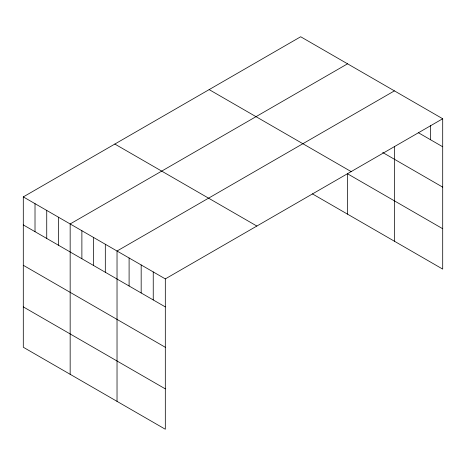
<?xml version="1.0" encoding="UTF-8"?>
<svg xmlns="http://www.w3.org/2000/svg" width="466" height="466" viewBox="0 0 466 466"><rect width="100%" height="100%" fill="white"/><g stroke="black" fill="none" stroke-linecap="round" stroke-linejoin="round"><path stroke-width="0.7" d="M442.7 118.748L165.314 278.895L165.314 429.244L23.3 347.252L23.3 196.902L300.687 36.756L442.7 118.748L442.7 269.098L312.401 193.868M347.549 63.813L70.162 223.96L70.162 374.309M394.417 90.87L117.03 251.017L117.03 401.366M418.555 132.827L442.7 146.767M382.697 152.493L442.7 187.134M209.147 89.606L351.16 171.599M442.7 228.724L347.549 173.795L347.549 214.162M114.84 144.058L256.853 226.045M23.3 196.902L165.314 278.895M23.3 224.921L165.314 306.913M23.3 265.288L165.314 347.281M23.3 306.884L165.314 388.871M430.631 125.43L430.631 139.794M394.417 146.51L394.417 241.219M153.244 271.928L153.244 299.941M141.175 264.956L141.175 292.974M129.099 257.989L129.099 286.002M105.316 244.254L105.316 272.272M93.596 237.491L93.596 265.509M81.882 230.728L81.882 258.741M58.448 217.197L58.448 245.215M46.734 210.434L46.734 238.452M35.014 203.671L35.014 231.684"/></g></svg>
